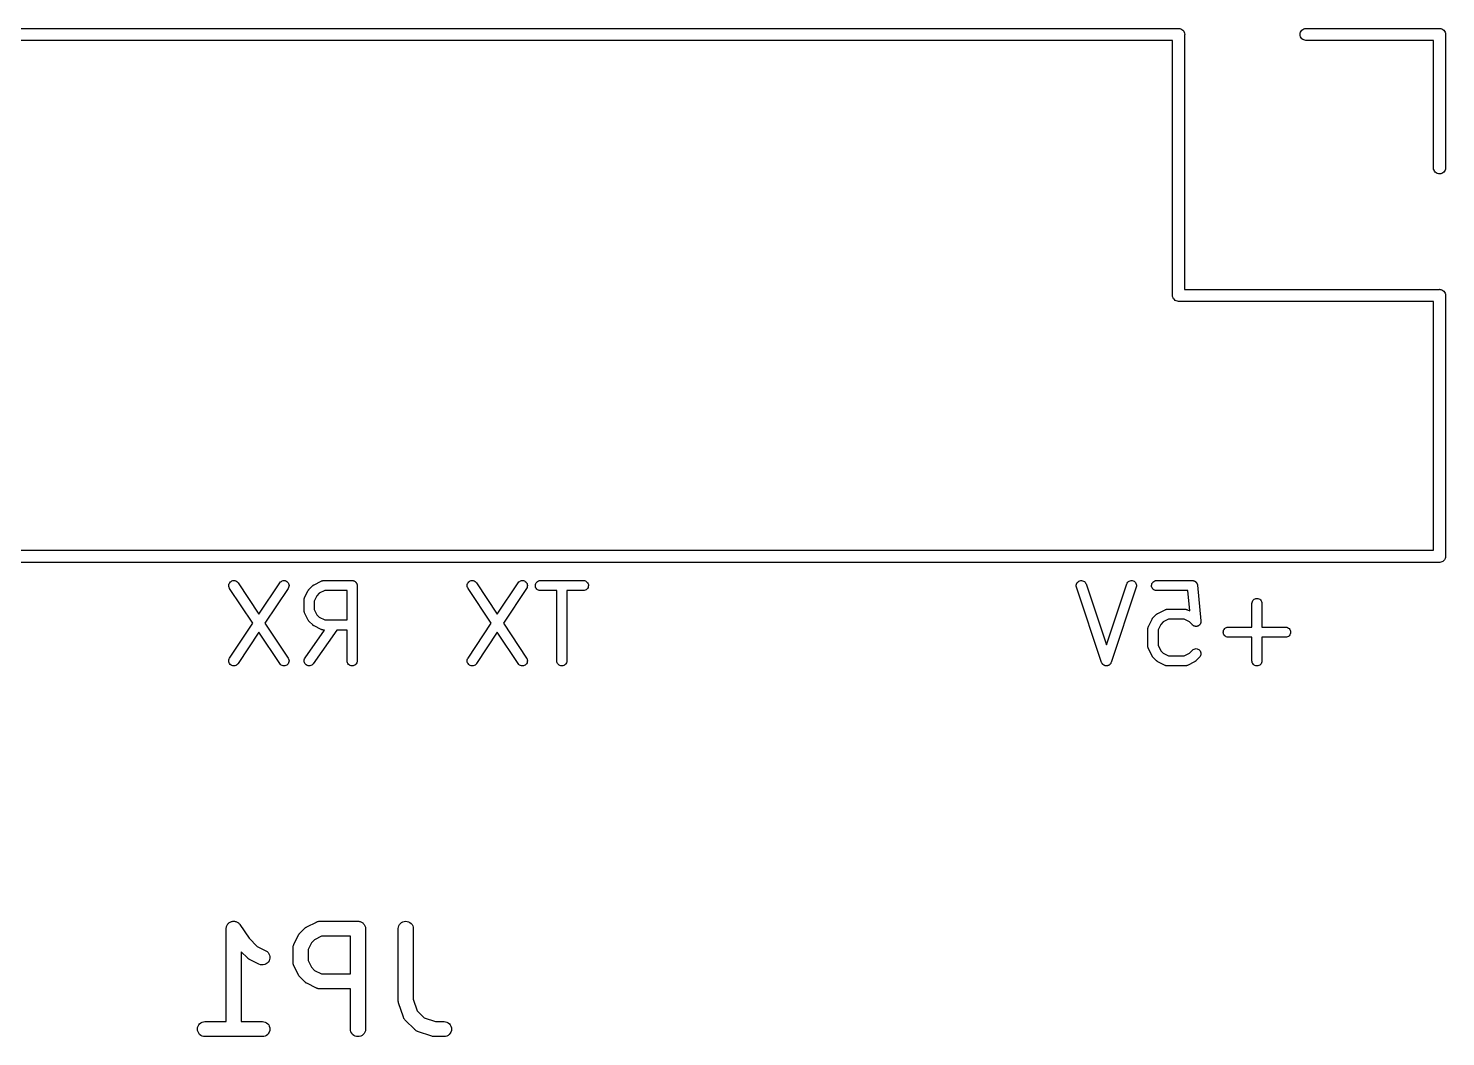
# Model space of a CAD drawing. Extents: x 71 to 135, y -148 to -38.
# Drawn here: x 107.56 to 121.69, y -74.19 to -64.14 of the extents above; entities that cross this region are included whole.
import ezdxf

# ---------------------------------------------------------------- set-up
doc = ezdxf.new("R2010")
doc.units = 0
doc.layers.add('BLACK', color=7, linetype='CONTINUOUS')

msp = doc.modelspace()

# ---------------------------------------------------------------- linework, layer by layer
at = {"layer": 'BLACK', "linetype": 'CONTINUOUS'}
for p, q in [((70.7073, -64.142), (119.021, -64.142)), ((119.021, -64.142), (119.024, -64.1417)), ((119.024, -64.1417), (119.027, -64.142)), ((119.027, -64.142), (119.036, -64.1429)), ((119.036, -64.1429), (119.047, -64.1463)), ((119.047, -64.1463), (119.058, -64.1519)), ((119.058, -64.1519), (119.067, -64.1594)), ((119.067, -64.1594), (119.075, -64.1685)), ((119.075, -64.1685), (119.08, -64.1789)), ((119.08, -64.1789), (119.084, -64.1902)), ((119.084, -64.1902), (119.085, -64.202)), ((119.085, -64.202), (119.084, -64.2049)), ((119.084, -64.2049), (119.084, -66.742)), ((120.234, -64.202), (120.235, -64.1902)), ((120.235, -64.2138), (120.234, -64.202)), ((120.235, -64.1902), (120.239, -64.1789)), ((120.239, -64.2251), (120.235, -64.2138)), ((120.239, -64.1789), (120.244, -64.1685)), ((120.244, -64.2355), (120.239, -64.2251)), ((120.244, -64.1685), (120.252, -64.1594)), ((120.252, -64.2446), (120.244, -64.2355)), ((120.252, -64.1594), (120.261, -64.1519)), ((120.261, -64.2521), (120.252, -64.2446)), ((120.261, -64.1519), (120.271, -64.1463)), ((120.271, -64.2577), (120.261, -64.2521)), ((120.271, -64.1463), (120.283, -64.1429)), ((120.283, -64.1429), (120.291, -64.142)), ((120.291, -64.142), (121.621, -64.142)), ((121.621, -64.142), (121.624, -64.1417)), ((121.624, -64.1417), (121.627, -64.142)), ((121.627, -64.142), (121.636, -64.1429)), ((121.636, -64.1429), (121.647, -64.1463)), ((121.647, -64.1463), (121.658, -64.1519)), ((121.658, -64.1519), (121.667, -64.1594)), ((121.667, -64.1594), (121.675, -64.1685)), ((121.675, -64.1685), (121.68, -64.1789)), ((121.68, -64.1789), (121.684, -64.1902)), ((121.684, -64.1902), (121.685, -64.202)), ((121.685, -64.202), (121.684, -64.2049)), ((121.684, -64.2049), (121.684, -65.5349)), ((118.964, -64.262), (70.7644, -64.262)), ((118.964, -66.7991), (118.964, -64.262)), ((120.283, -64.2611), (120.271, -64.2577)), ((120.291, -64.262), (120.283, -64.2611)), ((121.564, -64.262), (120.291, -64.262)), ((121.564, -65.5349), (121.564, -64.262)), ((121.565, -65.5438), (121.564, -65.5349)), ((121.569, -65.5551), (121.565, -65.5438)), ((121.574, -65.5655), (121.569, -65.5551)), ((121.582, -65.5746), (121.574, -65.5655)), ((121.591, -65.5821), (121.582, -65.5746)), ((121.601, -65.5877), (121.591, -65.5821)), ((121.613, -65.5911), (121.601, -65.5877)), ((121.624, -65.5923), (121.613, -65.5911)), ((121.636, -65.5911), (121.624, -65.5923)), ((121.647, -65.5877), (121.636, -65.5911)), ((121.658, -65.5821), (121.647, -65.5877)), ((121.667, -65.5746), (121.658, -65.5821)), ((121.675, -65.5655), (121.667, -65.5746)), ((121.68, -65.5551), (121.675, -65.5655)), ((121.684, -65.5438), (121.68, -65.5551)), ((121.684, -65.5349), (121.684, -65.5438)), ((119.084, -66.742), (121.621, -66.742)), ((121.621, -66.742), (121.624, -66.7417)), ((121.624, -66.7417), (121.627, -66.742)), ((121.627, -66.742), (121.636, -66.7429)), ((121.636, -66.7429), (121.647, -66.7463)), ((121.647, -66.7463), (121.658, -66.7519)), ((121.658, -66.7519), (121.667, -66.7594)), ((121.667, -66.7594), (121.675, -66.7685)), ((121.675, -66.7685), (121.68, -66.7789)), ((121.68, -66.7789), (121.684, -66.7902)), ((121.684, -66.7902), (121.685, -66.802)), ((118.964, -66.802), (118.964, -66.7991)), ((118.965, -66.8138), (118.964, -66.802)), ((118.969, -66.8251), (118.965, -66.8138)), ((118.974, -66.8355), (118.969, -66.8251)), ((118.982, -66.8446), (118.974, -66.8355)), ((118.991, -66.8521), (118.982, -66.8446)), ((119.001, -66.8577), (118.991, -66.8521)), ((119.013, -66.8611), (119.001, -66.8577)), ((119.024, -66.8623), (119.013, -66.8611)), ((119.027, -66.862), (119.024, -66.8623)), ((121.564, -66.862), (119.027, -66.862)), ((121.564, -69.342), (121.564, -66.862)), ((121.685, -66.802), (121.684, -66.8049)), ((121.684, -66.8049), (121.684, -69.3991)), ((121.621, -69.462), (70.7073, -69.462)), ((70.7644, -69.342), (121.564, -69.342)), ((121.624, -69.4623), (121.621, -69.462)), ((121.627, -69.462), (121.624, -69.4623)), ((121.636, -69.4611), (121.627, -69.462)), ((121.627, -69.462), (121.627, -69.462)), ((121.647, -69.4577), (121.636, -69.4611)), ((121.658, -69.4521), (121.647, -69.4577)), ((121.667, -69.4446), (121.658, -69.4521)), ((121.675, -69.4355), (121.667, -69.4446)), ((121.68, -69.4251), (121.675, -69.4355)), ((121.684, -69.4138), (121.68, -69.4251)), ((121.684, -69.3991), (121.685, -69.402)), ((121.685, -69.402), (121.684, -69.4138)), ((109.561, -69.6927), (109.562, -69.683)), ((109.562, -69.7024), (109.561, -69.6927)), ((109.562, -69.683), (109.565, -69.6737)), ((109.565, -69.7118), (109.562, -69.7024)), ((109.565, -69.6737), (109.57, -69.6651)), ((109.569, -69.7204), (109.565, -69.7118)), ((109.569, -69.721), (109.569, -69.7204)), ((109.801, -70.0683), (109.569, -69.721)), ((109.57, -69.6651), (109.576, -69.6576)), ((109.576, -69.6576), (109.584, -69.6515)), ((109.584, -69.6515), (109.592, -69.647)), ((109.592, -69.647), (109.602, -69.6442)), ((109.602, -69.6442), (109.611, -69.6433)), ((109.611, -69.6433), (109.621, -69.6443)), ((109.621, -69.6443), (109.63, -69.6472)), ((109.63, -69.6472), (109.639, -69.6518)), ((109.639, -69.6518), (109.646, -69.658)), ((109.646, -69.658), (109.653, -69.6655)), ((109.653, -69.6655), (109.861, -69.9781)), ((109.861, -69.9781), (110.069, -69.6655)), ((110.153, -69.721), (109.921, -70.0683)), ((110.069, -69.6655), (110.07, -69.665)), ((110.07, -69.665), (110.076, -69.6575)), ((110.076, -69.6575), (110.084, -69.6514)), ((110.084, -69.6514), (110.092, -69.6469)), ((110.092, -69.6469), (110.102, -69.6442)), ((110.102, -69.6442), (110.111, -69.6433)), ((110.111, -69.6433), (110.121, -69.6443)), ((110.121, -69.6443), (110.13, -69.6472)), ((110.13, -69.6472), (110.139, -69.6519)), ((110.139, -69.6519), (110.147, -69.6581)), ((110.147, -69.6581), (110.153, -69.6657)), ((110.153, -69.6657), (110.157, -69.6743)), ((110.157, -69.7124), (110.153, -69.721)), ((110.157, -69.6743), (110.16, -69.6837)), ((110.16, -69.7031), (110.157, -69.7124)), ((110.16, -69.6837), (110.161, -69.6934)), ((110.161, -69.6934), (110.16, -69.7031)), ((110.316, -69.8138), (110.352, -69.7424)), ((110.352, -69.7417), (110.354, -69.7394)), ((110.352, -69.7424), (110.352, -69.7417)), ((110.354, -69.7394), (110.355, -69.7369)), ((110.355, -69.7369), (110.356, -69.7353)), ((110.356, -69.7353), (110.358, -69.7335)), ((110.358, -69.7335), (110.36, -69.7315)), ((110.36, -69.7315), (110.361, -69.7294)), ((110.361, -69.7294), (110.397, -69.6936)), ((110.397, -69.6936), (110.398, -69.6932)), ((110.398, -69.6932), (110.4, -69.6914)), ((110.4, -69.6914), (110.402, -69.6895)), ((110.402, -69.6895), (110.404, -69.6884)), ((110.404, -69.6884), (110.405, -69.6871)), ((110.405, -69.6871), (110.408, -69.6858)), ((110.408, -69.6858), (110.41, -69.6843)), ((110.41, -69.6843), (110.481, -69.6486)), ((110.516, -69.7433), (110.462, -69.7701)), ((110.481, -69.6486), (110.482, -69.6483)), ((110.482, -69.6483), (110.484, -69.6477)), ((110.484, -69.6477), (110.485, -69.6471)), ((110.485, -69.6471), (110.488, -69.6461)), ((110.488, -69.6461), (110.491, -69.6449)), ((110.491, -69.6449), (110.493, -69.6447)), ((110.493, -69.6447), (110.494, -69.6442)), ((110.494, -69.6442), (110.498, -69.6439)), ((110.498, -69.6439), (110.501, -69.6434)), ((110.501, -69.6434), (110.502, -69.6434)), ((110.502, -69.6434), (110.504, -69.6433)), ((110.504, -69.6433), (110.79, -69.6433)), ((110.74, -69.7433), (110.516, -69.7433)), ((110.74, -70.0361), (110.74, -69.7433)), ((110.79, -69.6433), (110.79, -69.6433)), ((110.79, -69.6433), (110.79, -69.6433)), ((110.79, -69.6433), (110.79, -69.6433)), ((110.79, -69.6433), (110.795, -69.6438)), ((110.79, -69.6433), (110.79, -69.6433)), ((110.795, -69.6438), (110.8, -69.6443)), ((110.8, -69.6443), (110.8, -69.6444)), ((110.8, -69.6444), (110.8, -69.6444)), ((110.8, -69.6444), (110.804, -69.6458)), ((110.804, -69.6458), (110.809, -69.6472)), ((110.809, -69.6472), (110.809, -69.6473)), ((110.809, -69.6473), (110.809, -69.6473)), ((110.809, -69.6473), (110.813, -69.6496)), ((110.813, -69.6496), (110.818, -69.6518)), ((110.818, -69.6518), (110.818, -69.6519)), ((110.818, -69.6519), (110.818, -69.652)), ((110.818, -69.652), (110.821, -69.655)), ((110.821, -69.655), (110.825, -69.6581)), ((110.825, -69.6581), (110.825, -69.6582)), ((110.825, -69.6582), (110.825, -69.6583)), ((110.825, -69.6583), (110.828, -69.6619)), ((110.828, -69.6619), (110.831, -69.6656)), ((110.831, -69.6656), (110.831, -69.6658)), ((110.831, -69.6658), (110.831, -69.6659)), ((110.831, -69.6659), (110.834, -69.67)), ((110.834, -69.67), (110.836, -69.6742)), ((110.836, -69.6742), (110.836, -69.6744)), ((110.836, -69.6744), (110.836, -69.6746)), ((110.836, -69.6746), (110.837, -69.679)), ((110.837, -69.679), (110.839, -69.6836)), ((110.839, -69.6836), (110.839, -69.6838)), ((110.839, -69.6838), (110.839, -69.6839)), ((110.839, -69.6839), (110.839, -69.6886)), ((110.839, -69.6886), (110.84, -69.6933)), ((110.84, -69.6933), (110.84, -70.4433)), ((111.936, -69.6927), (111.937, -69.683)), ((111.937, -69.7024), (111.936, -69.6927)), ((111.937, -69.683), (111.94, -69.6737)), ((111.94, -69.7118), (111.937, -69.7024)), ((111.94, -69.6737), (111.945, -69.6651)), ((111.944, -69.7204), (111.94, -69.7118)), ((111.945, -69.721), (111.944, -69.7204)), ((111.945, -69.6651), (111.951, -69.6576)), ((112.176, -70.0683), (111.945, -69.721)), ((111.951, -69.6576), (111.959, -69.6515)), ((111.959, -69.6515), (111.967, -69.647)), ((111.967, -69.647), (111.977, -69.6442)), ((111.977, -69.6442), (111.987, -69.6433)), ((111.987, -69.6433), (111.996, -69.6443)), ((111.996, -69.6443), (112.006, -69.6472)), ((112.006, -69.6472), (112.014, -69.6518)), ((112.014, -69.6518), (112.022, -69.658)), ((112.022, -69.658), (112.028, -69.6655)), ((112.028, -69.6655), (112.236, -69.9781)), ((112.236, -69.9781), (112.445, -69.6655)), ((112.528, -69.721), (112.296, -70.0683)), ((112.445, -69.665), (112.451, -69.6575)), ((112.445, -69.6655), (112.445, -69.665)), ((112.451, -69.6575), (112.459, -69.6514)), ((112.459, -69.6514), (112.468, -69.6469)), ((112.468, -69.6469), (112.477, -69.6442)), ((112.477, -69.6442), (112.487, -69.6433)), ((112.487, -69.6433), (112.496, -69.6443)), ((112.496, -69.6443), (112.506, -69.6472)), ((112.506, -69.6472), (112.514, -69.6519)), ((112.514, -69.6519), (112.522, -69.6581)), ((112.522, -69.6581), (112.528, -69.6657)), ((112.528, -69.6657), (112.533, -69.6743)), ((112.532, -69.7124), (112.528, -69.721)), ((112.535, -69.7031), (112.532, -69.7124)), ((112.533, -69.6743), (112.535, -69.6837)), ((112.535, -69.6837), (112.536, -69.6934)), ((112.536, -69.6934), (112.535, -69.7031)), ((112.615, -69.6929), (112.616, -69.6832)), ((112.616, -69.7027), (112.615, -69.6929)), ((112.616, -69.6832), (112.619, -69.6739)), ((112.618, -69.712), (112.616, -69.7027)), ((112.623, -69.7207), (112.618, -69.712)), ((112.619, -69.6739), (112.623, -69.6653)), ((112.623, -69.6653), (112.63, -69.6578)), ((112.629, -69.7283), (112.623, -69.7207)), ((112.637, -69.7345), (112.629, -69.7283)), ((112.63, -69.6578), (112.637, -69.6516)), ((112.637, -69.6516), (112.646, -69.6471)), ((112.645, -69.7392), (112.637, -69.7345)), ((112.654, -69.7422), (112.645, -69.7392)), ((112.646, -69.6471), (112.655, -69.6442)), ((112.664, -69.7433), (112.654, -69.7422)), ((112.655, -69.6442), (112.665, -69.6433)), ((112.665, -69.7433), (112.664, -69.7433)), ((112.665, -69.6433), (113.093, -69.6433)), ((112.829, -69.7433), (112.665, -69.7433)), ((112.829, -70.4433), (112.829, -69.7433)), ((113.093, -69.7433), (112.929, -69.7433)), ((112.929, -69.7433), (112.929, -70.4433)), ((113.093, -69.6433), (113.094, -69.6433)), ((113.103, -69.7423), (113.093, -69.7433)), ((113.094, -69.6433), (113.104, -69.6444)), ((113.112, -69.7395), (113.103, -69.7423)), ((113.104, -69.6444), (113.113, -69.6473)), ((113.121, -69.7349), (113.112, -69.7395)), ((113.113, -69.6473), (113.122, -69.652)), ((113.129, -69.7288), (113.121, -69.7349)), ((113.122, -69.652), (113.129, -69.6583)), ((113.129, -69.6583), (113.135, -69.6659)), ((113.135, -69.7212), (113.129, -69.7288)), ((113.135, -69.6659), (113.14, -69.6746)), ((113.14, -69.7127), (113.135, -69.7212)), ((113.14, -69.6746), (113.143, -69.6839)), ((113.142, -69.7033), (113.14, -69.7127)), ((113.143, -69.6936), (113.142, -69.7033)), ((113.143, -69.6839), (113.143, -69.6936)), ((118.005, -69.6891), (118.006, -69.6795)), ((118.005, -69.6989), (118.005, -69.6891)), ((118.007, -69.7084), (118.005, -69.6989)), ((118.006, -69.6795), (118.01, -69.6705)), ((118.007, -69.7091), (118.007, -69.7084)), ((118.257, -70.4591), (118.007, -69.7091)), ((118.01, -69.6705), (118.015, -69.6623)), ((118.015, -69.6623), (118.022, -69.6552)), ((118.022, -69.6552), (118.03, -69.6497)), ((118.03, -69.6497), (118.039, -69.6457)), ((118.039, -69.6457), (118.049, -69.6436)), ((118.049, -69.6436), (118.058, -69.6434)), ((118.058, -69.6434), (118.068, -69.6451)), ((118.068, -69.6451), (118.077, -69.6486)), ((118.077, -69.6486), (118.085, -69.6539)), ((118.085, -69.6539), (118.092, -69.6606)), ((118.092, -69.6606), (118.098, -69.6686)), ((118.098, -69.6686), (118.102, -69.6775)), ((118.102, -69.6775), (118.305, -70.2852)), ((118.305, -70.2852), (118.507, -69.6775)), ((118.602, -69.7091), (118.352, -70.4591)), ((118.507, -69.6768), (118.511, -69.668)), ((118.507, -69.6775), (118.507, -69.6768)), ((118.511, -69.668), (118.517, -69.6601)), ((118.517, -69.6601), (118.524, -69.6534)), ((118.524, -69.6534), (118.533, -69.6483)), ((118.533, -69.6483), (118.542, -69.6449)), ((118.542, -69.6449), (118.551, -69.6434)), ((118.551, -69.6434), (118.561, -69.6437)), ((118.561, -69.6437), (118.571, -69.646)), ((118.571, -69.646), (118.58, -69.65)), ((118.58, -69.65), (118.588, -69.6557)), ((118.588, -69.6557), (118.594, -69.6628)), ((118.594, -69.6628), (118.599, -69.6711)), ((118.599, -69.6711), (118.603, -69.6802)), ((118.604, -69.6996), (118.602, -69.7091)), ((118.603, -69.6802), (118.604, -69.6898)), ((118.604, -69.6898), (118.604, -69.6996)), ((118.755, -69.6929), (118.756, -69.6832)), ((118.755, -69.7027), (118.755, -69.6929)), ((118.758, -69.712), (118.755, -69.7027)), ((118.756, -69.6832), (118.758, -69.6739)), ((118.758, -69.6739), (118.763, -69.6653)), ((118.763, -69.7207), (118.758, -69.712)), ((118.763, -69.6653), (118.769, -69.6578)), ((118.769, -69.7283), (118.763, -69.7207)), ((118.769, -69.6578), (118.777, -69.6516)), ((118.776, -69.7345), (118.769, -69.7283)), ((118.785, -69.7392), (118.776, -69.7345)), ((118.777, -69.6516), (118.786, -69.6471)), ((118.794, -69.7422), (118.785, -69.7392)), ((118.786, -69.6471), (118.795, -69.6442)), ((118.804, -69.7433), (118.794, -69.7422)), ((118.795, -69.6442), (118.805, -69.6433)), ((118.805, -69.7433), (118.804, -69.7433)), ((118.805, -69.6433), (119.162, -69.6433)), ((119.116, -69.7433), (118.805, -69.7433)), ((119.137, -69.9463), (119.116, -69.7433)), ((119.162, -69.6433), (119.165, -69.6435)), ((119.162, -69.6433), (119.162, -69.6433)), ((119.165, -69.6435), (119.167, -69.6435)), ((119.167, -69.6435), (119.169, -69.6441)), ((119.169, -69.6441), (119.172, -69.6444)), ((119.172, -69.6444), (119.174, -69.645)), ((119.174, -69.645), (119.176, -69.6455)), ((119.176, -69.6455), (119.179, -69.6465)), ((119.179, -69.6465), (119.181, -69.6473)), ((119.181, -69.6473), (119.183, -69.6484)), ((119.183, -69.6484), (119.185, -69.6493)), ((119.185, -69.6493), (119.188, -69.6507)), ((119.188, -69.6507), (119.19, -69.652)), ((119.19, -69.652), (119.192, -69.6535)), ((119.192, -69.6535), (119.194, -69.6547)), ((119.194, -69.6547), (119.195, -69.6566)), ((119.195, -69.6566), (119.197, -69.6583)), ((119.197, -69.6583), (119.199, -69.66)), ((119.199, -69.66), (119.2, -69.6616)), ((119.2, -69.6616), (119.202, -69.6638)), ((119.202, -69.6638), (119.204, -69.6659)), ((119.204, -69.6659), (119.205, -69.6679)), ((119.205, -69.6679), (119.206, -69.6697)), ((119.206, -69.6697), (119.207, -69.6722)), ((119.207, -69.6722), (119.208, -69.6746)), ((119.208, -69.6746), (119.209, -69.6767)), ((119.209, -69.6767), (119.21, -69.6787)), ((119.21, -69.6787), (119.21, -69.6814)), ((119.21, -69.6814), (119.211, -69.6839)), ((119.211, -69.6839), (119.211, -69.6861)), ((119.211, -69.6861), (119.211, -69.6883)), ((119.211, -69.6883), (119.247, -70.0455)), ((110.311, -69.8325), (110.312, -69.8291)), ((110.311, -69.834), (110.311, -69.8325)), ((110.311, -69.8354), (110.311, -69.834)), ((110.311, -69.8361), (110.311, -69.8354)), ((110.311, -69.9433), (110.311, -69.8361)), ((110.312, -69.8257), (110.313, -69.8243)), ((110.312, -69.8291), (110.312, -69.8257)), ((110.313, -69.8229), (110.314, -69.8197)), ((110.313, -69.8243), (110.313, -69.8229)), ((110.314, -69.8197), (110.315, -69.8164)), ((110.315, -69.8164), (110.316, -69.8152)), ((110.316, -69.8152), (110.316, -69.8138)), ((110.438, -69.7943), (110.411, -69.8479)), ((110.411, -69.8479), (110.411, -69.9315)), ((110.462, -69.7701), (110.438, -69.7943)), ((119.755, -69.8712), (119.756, -69.8615)), ((119.755, -69.8719), (119.755, -69.8712)), ((119.755, -70.1076), (119.755, -69.8719)), ((119.756, -69.8615), (119.759, -69.8522)), ((119.759, -69.8522), (119.763, -69.8436)), ((119.763, -69.8436), (119.77, -69.8361)), ((119.77, -69.8361), (119.777, -69.83)), ((119.777, -69.83), (119.786, -69.8255)), ((119.786, -69.8255), (119.795, -69.8227)), ((119.795, -69.8227), (119.805, -69.8219)), ((119.805, -69.8219), (119.815, -69.8229)), ((119.815, -69.8229), (119.824, -69.8258)), ((119.824, -69.8258), (119.833, -69.8304)), ((119.833, -69.8304), (119.84, -69.8366)), ((119.84, -69.8366), (119.846, -69.8442)), ((119.846, -69.8442), (119.851, -69.8528)), ((119.851, -69.8528), (119.854, -69.8621)), ((119.854, -69.8621), (119.855, -69.8719)), ((119.855, -69.8719), (119.855, -70.1076)), ((110.311, -69.9447), (110.311, -69.9433)), ((110.311, -69.9462), (110.311, -69.9447)), ((110.312, -69.9496), (110.311, -69.9462)), ((110.312, -69.953), (110.312, -69.9496)), ((110.312, -69.9544), (110.312, -69.953)), ((110.313, -69.9559), (110.312, -69.9544)), ((110.314, -69.9591), (110.313, -69.9559)), ((110.315, -69.9623), (110.314, -69.9591)), ((110.315, -69.9636), (110.315, -69.9623)), ((110.316, -69.965), (110.315, -69.9636)), ((110.316, -69.9656), (110.316, -69.965)), ((110.352, -70.0371), (110.316, -69.9656)), ((110.353, -70.0395), (110.352, -70.0371)), ((110.355, -70.0419), (110.353, -70.0395)), ((110.356, -70.0436), (110.355, -70.0419)), ((110.357, -70.0453), (110.356, -70.0436)), ((110.411, -69.9315), (110.438, -69.9851)), ((110.438, -69.9851), (110.462, -70.0093)), ((110.462, -70.0093), (110.516, -70.0361)), ((110.516, -70.0361), (110.74, -70.0361)), ((118.724, -70.0995), (118.76, -70.0281)), ((118.76, -70.0274), (118.762, -70.0251)), ((118.76, -70.0281), (118.76, -70.0274)), ((118.762, -70.0251), (118.763, -70.0226)), ((118.763, -70.0226), (118.764, -70.021)), ((118.764, -70.021), (118.765, -70.0193)), ((118.765, -70.0193), (118.767, -70.0172)), ((118.767, -70.0172), (118.769, -70.0151)), ((118.769, -70.0151), (118.805, -69.9794)), ((118.805, -69.9789), (118.808, -69.9771)), ((118.805, -69.9794), (118.805, -69.9789)), ((118.808, -69.9771), (118.81, -69.9752)), ((118.81, -69.9752), (118.811, -69.9741)), ((118.811, -69.9741), (118.813, -69.9728)), ((118.813, -69.9728), (118.816, -69.9715)), ((118.816, -69.9715), (118.818, -69.97)), ((118.818, -69.97), (118.889, -69.9343)), ((118.924, -70.029), (118.87, -70.0558)), ((118.889, -69.9343), (118.89, -69.934)), ((118.89, -69.934), (118.891, -69.9335)), ((118.891, -69.9335), (118.893, -69.9328)), ((118.893, -69.9328), (118.896, -69.9318)), ((118.896, -69.9318), (118.899, -69.9306)), ((118.899, -69.9306), (118.901, -69.9304)), ((118.901, -69.9304), (118.902, -69.93)), ((118.902, -69.93), (118.905, -69.9296)), ((118.905, -69.9296), (118.909, -69.9291)), ((118.909, -69.9291), (118.91, -69.9291)), ((118.91, -69.9291), (118.912, -69.929)), ((118.912, -69.929), (119.09, -69.929)), ((119.078, -70.029), (118.924, -70.029)), ((119.132, -70.0558), (119.078, -70.029)), ((119.09, -69.929), (119.091, -69.929)), ((119.091, -69.929), (119.092, -69.9292)), ((119.092, -69.9292), (119.094, -69.9291)), ((119.094, -69.9291), (119.097, -69.9297)), ((119.097, -69.9297), (119.101, -69.9301)), ((119.101, -69.9301), (119.102, -69.9305)), ((119.102, -69.9305), (119.104, -69.9308)), ((119.104, -69.9308), (119.107, -69.932)), ((119.107, -69.932), (119.11, -69.933)), ((119.11, -69.933), (119.111, -69.9338)), ((119.111, -69.9338), (119.113, -69.9343)), ((119.113, -69.9343), (119.137, -69.9463)), ((109.569, -70.4155), (109.801, -70.0683)), ((109.861, -70.1584), (109.653, -70.471)), ((110.069, -70.471), (109.861, -70.1584)), ((109.921, -70.0683), (110.153, -70.4155)), ((110.32, -70.4146), (110.515, -70.1361)), ((110.359, -70.0474), (110.357, -70.0453)), ((110.361, -70.0496), (110.359, -70.0474)), ((110.361, -70.0501), (110.361, -70.0496)), ((110.397, -70.0858), (110.361, -70.0501)), ((110.399, -70.0876), (110.397, -70.0858)), ((110.401, -70.0895), (110.399, -70.0876)), ((110.403, -70.0907), (110.401, -70.0895)), ((110.637, -70.1361), (110.402, -70.472)), ((110.405, -70.092), (110.403, -70.0907)), ((110.407, -70.0933), (110.405, -70.092)), ((110.409, -70.0948), (110.407, -70.0933)), ((110.41, -70.0951), (110.409, -70.0948)), ((110.481, -70.1309), (110.41, -70.0951)), ((110.483, -70.1314), (110.481, -70.1309)), ((110.484, -70.1321), (110.483, -70.1314)), ((110.487, -70.1331), (110.484, -70.1321)), ((110.491, -70.1344), (110.487, -70.1331)), ((110.492, -70.1346), (110.491, -70.1344)), ((110.493, -70.135), (110.492, -70.1346)), ((110.497, -70.1354), (110.493, -70.135)), ((110.5, -70.136), (110.497, -70.1354)), ((110.502, -70.136), (110.5, -70.136)), ((110.503, -70.1361), (110.502, -70.136)), ((110.504, -70.1361), (110.503, -70.1361)), ((110.515, -70.1361), (110.504, -70.1361)), ((110.74, -70.1361), (110.637, -70.1361)), ((110.74, -70.4433), (110.74, -70.1361)), ((111.945, -70.4155), (112.176, -70.0683)), ((112.236, -70.1584), (112.028, -70.471)), ((112.445, -70.471), (112.236, -70.1584)), ((112.296, -70.0683), (112.528, -70.4155)), ((118.719, -70.1182), (118.72, -70.1149)), ((118.719, -70.1197), (118.719, -70.1182)), ((118.719, -70.1212), (118.719, -70.1197)), ((118.719, -70.1219), (118.719, -70.1212)), ((118.719, -70.3004), (118.719, -70.1219)), ((118.72, -70.1101), (118.721, -70.1086)), ((118.72, -70.1115), (118.72, -70.1101)), ((118.72, -70.1149), (118.72, -70.1115)), ((118.721, -70.1086), (118.722, -70.1054)), ((118.722, -70.1054), (118.723, -70.1022)), ((118.723, -70.1022), (118.724, -70.1009)), ((118.724, -70.1009), (118.724, -70.0995)), ((118.846, -70.08), (118.819, -70.1337)), ((118.819, -70.1337), (118.819, -70.2886)), ((118.87, -70.0558), (118.846, -70.08)), ((119.162, -70.0858), (119.132, -70.0558)), ((119.164, -70.0873), (119.162, -70.0858)), ((119.166, -70.089), (119.164, -70.0873)), ((119.168, -70.0904), (119.166, -70.089)), ((119.17, -70.092), (119.168, -70.0904)), ((119.172, -70.0931), (119.17, -70.092)), ((119.174, -70.0945), (119.172, -70.0931)), ((119.176, -70.0954), (119.174, -70.0945)), ((119.178, -70.0966), (119.176, -70.0954)), ((119.181, -70.0973), (119.178, -70.0966)), ((119.183, -70.0982), (119.181, -70.0973)), ((119.185, -70.0987), (119.183, -70.0982)), ((119.188, -70.0994), (119.185, -70.0987)), ((119.19, -70.0997), (119.188, -70.0994)), ((119.192, -70.1002), (119.19, -70.0997)), ((119.195, -70.1002), (119.192, -70.1002)), ((119.197, -70.1004), (119.195, -70.1002)), ((119.2, -70.1002), (119.197, -70.1004)), ((119.202, -70.1002), (119.2, -70.1002)), ((119.204, -70.0997), (119.202, -70.1002)), ((119.207, -70.0995), (119.204, -70.0997)), ((119.209, -70.0988), (119.207, -70.0995)), ((119.212, -70.0984), (119.209, -70.0988)), ((119.214, -70.0974), (119.212, -70.0984)), ((119.216, -70.0967), (119.214, -70.0974)), ((119.218, -70.0956), (119.216, -70.0967)), ((119.221, -70.0947), (119.218, -70.0956)), ((119.223, -70.0933), (119.221, -70.0947)), ((119.225, -70.0922), (119.223, -70.0933)), ((119.227, -70.0907), (119.225, -70.0922)), ((119.229, -70.0893), (119.227, -70.0907)), ((119.231, -70.0876), (119.229, -70.0893)), ((119.233, -70.086), (119.231, -70.0876)), ((119.234, -70.0842), (119.233, -70.086)), ((119.236, -70.0825), (119.234, -70.0842)), ((119.237, -70.0804), (119.236, -70.0825)), ((119.239, -70.0785), (119.237, -70.0804)), ((119.24, -70.0764), (119.239, -70.0785)), ((119.241, -70.0744), (119.24, -70.0764)), ((119.242, -70.0721), (119.241, -70.0744)), ((119.243, -70.07), (119.242, -70.0721)), ((119.244, -70.0677), (119.243, -70.07)), ((119.245, -70.0655), (119.244, -70.0677)), ((119.246, -70.063), (119.245, -70.0655)), ((119.247, -70.0583), (119.246, -70.0607)), ((119.246, -70.0607), (119.246, -70.063)), ((119.247, -70.0455), (119.247, -70.0461)), ((119.247, -70.0461), (119.247, -70.0486)), ((119.247, -70.0486), (119.247, -70.051)), ((119.247, -70.051), (119.247, -70.0534)), ((119.247, -70.0534), (119.247, -70.0559)), ((119.247, -70.0559), (119.247, -70.0583)), ((119.469, -70.1572), (119.47, -70.1475)), ((119.47, -70.1669), (119.469, -70.1572)), ((119.47, -70.1475), (119.473, -70.1382)), ((119.472, -70.1763), (119.47, -70.1669)), ((119.477, -70.1849), (119.472, -70.1763)), ((119.473, -70.1382), (119.477, -70.1296)), ((119.477, -70.1296), (119.484, -70.1221)), ((119.483, -70.1926), (119.477, -70.1849)), ((119.484, -70.1221), (119.491, -70.1159)), ((119.491, -70.1159), (119.5, -70.1113)), ((119.5, -70.1113), (119.509, -70.1085)), ((119.509, -70.1085), (119.519, -70.1076)), ((119.519, -70.1076), (119.755, -70.1076)), ((119.855, -70.1076), (120.09, -70.1076)), ((120.09, -70.1076), (120.091, -70.1076)), ((120.091, -70.1076), (120.101, -70.1087)), ((120.101, -70.1087), (120.11, -70.1116)), ((120.11, -70.1116), (120.119, -70.1163)), ((120.119, -70.1163), (120.126, -70.1226)), ((120.126, -70.1226), (120.132, -70.1302)), ((120.132, -70.1302), (120.137, -70.1388)), ((120.136, -70.1769), (120.132, -70.1855)), ((120.139, -70.1676), (120.136, -70.1769)), ((120.137, -70.1388), (120.139, -70.1482)), ((120.139, -70.1482), (120.14, -70.1579)), ((120.14, -70.1579), (120.139, -70.1676)), ((118.719, -70.3019), (118.719, -70.3004)), ((118.719, -70.3034), (118.719, -70.3019)), ((118.719, -70.3067), (118.719, -70.3034)), ((118.72, -70.3101), (118.719, -70.3067)), ((118.72, -70.3116), (118.72, -70.3101)), ((118.72, -70.313), (118.72, -70.3116)), ((118.722, -70.3162), (118.72, -70.313)), ((118.723, -70.3195), (118.722, -70.3162)), ((118.723, -70.3208), (118.723, -70.3195)), ((118.724, -70.3222), (118.723, -70.3208)), ((118.724, -70.3228), (118.724, -70.3222)), ((118.76, -70.3942), (118.724, -70.3228)), ((118.819, -70.2886), (118.846, -70.3422)), ((119.17, -70.3299), (119.179, -70.3254)), ((119.179, -70.3254), (119.188, -70.3227)), ((119.188, -70.3227), (119.198, -70.3219)), ((119.198, -70.3219), (119.208, -70.3229)), ((119.208, -70.3229), (119.217, -70.3258)), ((119.217, -70.3258), (119.226, -70.3305)), ((119.491, -70.1988), (119.483, -70.1926)), ((119.499, -70.2035), (119.491, -70.1988)), ((119.508, -70.2065), (119.499, -70.2035)), ((119.518, -70.2076), (119.508, -70.2065)), ((119.519, -70.2076), (119.518, -70.2076)), ((119.755, -70.2076), (119.519, -70.2076)), ((119.755, -70.4433), (119.755, -70.2076)), ((120.09, -70.2076), (119.855, -70.2076)), ((119.855, -70.2076), (119.855, -70.4433)), ((120.1, -70.2066), (120.09, -70.2076)), ((120.109, -70.2038), (120.1, -70.2066)), ((120.118, -70.1992), (120.109, -70.2038)), ((120.126, -70.193), (120.118, -70.1992)), ((120.132, -70.1855), (120.126, -70.193)), ((109.561, -70.4432), (109.562, -70.4335)), ((109.562, -70.4529), (109.561, -70.4432)), ((109.562, -70.4335), (109.565, -70.4242)), ((109.565, -70.4623), (109.562, -70.4529)), ((109.565, -70.4242), (109.569, -70.4155)), ((109.569, -70.4709), (109.565, -70.4623)), ((110.157, -70.4629), (110.152, -70.4715)), ((110.153, -70.4155), (110.153, -70.4161)), ((110.153, -70.4161), (110.157, -70.4248)), ((110.157, -70.4248), (110.16, -70.4342)), ((110.16, -70.4536), (110.157, -70.4629)), ((110.16, -70.4342), (110.161, -70.4439)), ((110.161, -70.4439), (110.16, -70.4536)), ((110.311, -70.4421), (110.312, -70.4324)), ((110.312, -70.4518), (110.311, -70.4421)), ((110.312, -70.4324), (110.315, -70.4231)), ((110.314, -70.4612), (110.312, -70.4518)), ((110.319, -70.4699), (110.314, -70.4612)), ((110.315, -70.4231), (110.32, -70.4146)), ((110.741, -70.453), (110.74, -70.4433)), ((110.743, -70.4623), (110.741, -70.453)), ((110.748, -70.471), (110.743, -70.4623)), ((110.836, -70.463), (110.831, -70.4715)), ((110.838, -70.4537), (110.836, -70.463)), ((110.84, -70.444), (110.838, -70.4537)), ((110.84, -70.4433), (110.84, -70.444)), ((111.936, -70.4432), (111.937, -70.4335)), ((111.937, -70.4529), (111.936, -70.4432)), ((111.937, -70.4335), (111.94, -70.4242)), ((111.94, -70.4623), (111.937, -70.4529)), ((111.94, -70.4242), (111.945, -70.4155)), ((111.945, -70.4709), (111.94, -70.4623)), ((112.528, -70.4155), (112.528, -70.4161)), ((112.528, -70.4161), (112.533, -70.4248)), ((112.532, -70.4629), (112.528, -70.4715)), ((112.535, -70.4536), (112.532, -70.4629)), ((112.533, -70.4248), (112.535, -70.4342)), ((112.535, -70.4342), (112.536, -70.4439)), ((112.536, -70.4439), (112.535, -70.4536)), ((112.83, -70.453), (112.829, -70.4433)), ((112.833, -70.4623), (112.83, -70.453)), ((112.837, -70.471), (112.833, -70.4623)), ((112.925, -70.463), (112.92, -70.4715)), ((112.928, -70.4537), (112.925, -70.463)), ((112.929, -70.444), (112.928, -70.4537)), ((112.929, -70.4433), (112.929, -70.444)), ((118.259, -70.4622), (118.257, -70.4591)), ((118.26, -70.4655), (118.259, -70.4622)), ((118.261, -70.4667), (118.26, -70.4655)), ((118.261, -70.468), (118.261, -70.4667)), ((118.349, -70.4661), (118.348, -70.4673)), ((118.348, -70.4673), (118.348, -70.4686)), ((118.35, -70.4629), (118.349, -70.4661)), ((118.352, -70.4598), (118.35, -70.4629)), ((118.352, -70.4591), (118.352, -70.4598)), ((118.761, -70.3966), (118.76, -70.3942)), ((118.763, -70.3991), (118.761, -70.3966)), ((118.764, -70.4007), (118.763, -70.3991)), ((118.765, -70.4025), (118.764, -70.4007)), ((118.767, -70.4045), (118.765, -70.4025)), ((118.769, -70.4067), (118.767, -70.4045)), ((118.769, -70.4072), (118.769, -70.4067)), ((118.805, -70.4429), (118.769, -70.4072)), ((118.807, -70.4447), (118.805, -70.4429)), ((118.809, -70.4467), (118.807, -70.4447)), ((118.811, -70.4478), (118.809, -70.4467)), ((118.812, -70.4491), (118.811, -70.4478)), ((118.815, -70.4504), (118.812, -70.4491)), ((118.817, -70.452), (118.815, -70.4504)), ((118.818, -70.4523), (118.817, -70.452)), ((118.889, -70.488), (118.818, -70.4523)), ((118.846, -70.3422), (118.87, -70.3665)), ((118.87, -70.3665), (118.924, -70.3933)), ((118.924, -70.3933), (119.078, -70.3933)), ((119.078, -70.3933), (119.132, -70.3665)), ((119.184, -70.4523), (119.113, -70.488)), ((119.132, -70.3665), (119.162, -70.3365)), ((119.162, -70.3365), (119.163, -70.336)), ((119.163, -70.336), (119.17, -70.3299)), ((119.186, -70.4508), (119.184, -70.4523)), ((119.189, -70.4495), (119.186, -70.4508)), ((119.191, -70.4482), (119.189, -70.4495)), ((119.192, -70.4471), (119.191, -70.4482)), ((119.194, -70.4452), (119.192, -70.4471)), ((119.197, -70.4434), (119.194, -70.4452)), ((119.233, -70.4072), (119.197, -70.4429)), ((119.197, -70.4429), (119.197, -70.4434)), ((119.226, -70.3305), (119.233, -70.3367)), ((119.233, -70.3367), (119.239, -70.3443)), ((119.239, -70.3997), (119.233, -70.4072)), ((119.239, -70.3443), (119.244, -70.353)), ((119.244, -70.3911), (119.239, -70.3997)), ((119.244, -70.353), (119.247, -70.3623)), ((119.246, -70.3817), (119.244, -70.3911)), ((119.247, -70.372), (119.246, -70.3817)), ((119.247, -70.3623), (119.247, -70.372)), ((119.756, -70.453), (119.755, -70.4433)), ((119.758, -70.4623), (119.756, -70.453)), ((119.763, -70.471), (119.758, -70.4623)), ((119.851, -70.463), (119.846, -70.4715)), ((119.853, -70.4537), (119.851, -70.463)), ((119.855, -70.444), (119.853, -70.4537)), ((119.855, -70.4433), (119.855, -70.444)), ((109.575, -70.4785), (109.569, -70.4709)), ((109.583, -70.4847), (109.575, -70.4785)), ((109.592, -70.4893), (109.583, -70.4847)), ((109.601, -70.4922), (109.592, -70.4893)), ((109.611, -70.4933), (109.601, -70.4922)), ((109.62, -70.4924), (109.611, -70.4933)), ((109.63, -70.4897), (109.62, -70.4924)), ((109.638, -70.4852), (109.63, -70.4897)), ((109.646, -70.4791), (109.638, -70.4852)), ((109.652, -70.4716), (109.646, -70.4791)), ((109.653, -70.471), (109.652, -70.4716)), ((110.076, -70.4786), (110.069, -70.471)), ((110.083, -70.4848), (110.076, -70.4786)), ((110.092, -70.4894), (110.083, -70.4848)), ((110.101, -70.4923), (110.092, -70.4894)), ((110.111, -70.4933), (110.101, -70.4923)), ((110.12, -70.4924), (110.111, -70.4933)), ((110.13, -70.4896), (110.12, -70.4924)), ((110.138, -70.4851), (110.13, -70.4896)), ((110.146, -70.479), (110.138, -70.4851)), ((110.152, -70.4715), (110.146, -70.479)), ((110.325, -70.4776), (110.319, -70.4699)), ((110.332, -70.484), (110.325, -70.4776)), ((110.341, -70.4889), (110.332, -70.484)), ((110.35, -70.492), (110.341, -70.4889)), ((110.359, -70.4933), (110.35, -70.492)), ((110.369, -70.4926), (110.359, -70.4933)), ((110.379, -70.4901), (110.369, -70.4926)), ((110.387, -70.4858), (110.379, -70.4901)), ((110.395, -70.4798), (110.387, -70.4858)), ((110.402, -70.4725), (110.395, -70.4798)), ((110.402, -70.472), (110.402, -70.4725)), ((110.754, -70.4785), (110.748, -70.471)), ((110.762, -70.4847), (110.754, -70.4785)), ((110.77, -70.4894), (110.762, -70.4847)), ((110.78, -70.4923), (110.77, -70.4894)), ((110.789, -70.4933), (110.78, -70.4923)), ((110.799, -70.4924), (110.789, -70.4933)), ((110.808, -70.4896), (110.799, -70.4924)), ((110.817, -70.4851), (110.808, -70.4896)), ((110.825, -70.479), (110.817, -70.4851)), ((110.831, -70.4715), (110.825, -70.479)), ((111.951, -70.4785), (111.945, -70.4709)), ((111.958, -70.4847), (111.951, -70.4785)), ((111.967, -70.4893), (111.958, -70.4847)), ((111.976, -70.4922), (111.967, -70.4893)), ((111.986, -70.4933), (111.976, -70.4922)), ((111.996, -70.4924), (111.986, -70.4933)), ((112.005, -70.4897), (111.996, -70.4924)), ((112.014, -70.4852), (112.005, -70.4897)), ((112.021, -70.4791), (112.014, -70.4852)), ((112.027, -70.4716), (112.021, -70.4791)), ((112.028, -70.471), (112.027, -70.4716)), ((112.451, -70.4786), (112.445, -70.471)), ((112.458, -70.4848), (112.451, -70.4786)), ((112.467, -70.4894), (112.458, -70.4848)), ((112.476, -70.4923), (112.467, -70.4894)), ((112.486, -70.4933), (112.476, -70.4923)), ((112.496, -70.4924), (112.486, -70.4933)), ((112.505, -70.4896), (112.496, -70.4924)), ((112.514, -70.4851), (112.505, -70.4896)), ((112.521, -70.479), (112.514, -70.4851)), ((112.528, -70.4715), (112.521, -70.479)), ((112.844, -70.4785), (112.837, -70.471)), ((112.851, -70.4847), (112.844, -70.4785)), ((112.86, -70.4894), (112.851, -70.4847)), ((112.869, -70.4923), (112.86, -70.4894)), ((112.879, -70.4933), (112.869, -70.4923)), ((112.889, -70.4924), (112.879, -70.4933)), ((112.898, -70.4896), (112.889, -70.4924)), ((112.907, -70.4851), (112.898, -70.4896)), ((112.914, -70.479), (112.907, -70.4851)), ((112.92, -70.4715), (112.914, -70.479)), ((118.263, -70.4708), (118.261, -70.468)), ((118.265, -70.4738), (118.263, -70.4708)), ((118.266, -70.4748), (118.265, -70.4738)), ((118.267, -70.476), (118.266, -70.4748)), ((118.269, -70.4784), (118.267, -70.476)), ((118.272, -70.4809), (118.269, -70.4784)), ((118.273, -70.4817), (118.272, -70.4809)), ((118.274, -70.4827), (118.273, -70.4817)), ((118.277, -70.4846), (118.274, -70.4827)), ((118.28, -70.4866), (118.277, -70.4846)), ((118.281, -70.4872), (118.28, -70.4866)), ((118.282, -70.4879), (118.281, -70.4872)), ((118.285, -70.4892), (118.282, -70.4879)), ((118.288, -70.4906), (118.285, -70.4892)), ((118.29, -70.4909), (118.288, -70.4906)), ((118.291, -70.4915), (118.29, -70.4909)), ((118.295, -70.492), (118.291, -70.4915)), ((118.298, -70.4928), (118.295, -70.492)), ((118.299, -70.4929), (118.298, -70.4928)), ((118.301, -70.4931), (118.299, -70.4929)), ((118.304, -70.4931), (118.301, -70.4931)), ((118.308, -70.4932), (118.304, -70.4931)), ((118.309, -70.493), (118.308, -70.4932)), ((118.311, -70.4929), (118.309, -70.493)), ((118.314, -70.4922), (118.311, -70.4929)), ((118.317, -70.4916), (118.314, -70.4922)), ((118.319, -70.4911), (118.317, -70.4916)), ((118.32, -70.4908), (118.319, -70.4911)), ((118.323, -70.4894), (118.32, -70.4908)), ((118.326, -70.4882), (118.323, -70.4894)), ((118.328, -70.4875), (118.326, -70.4882)), ((118.329, -70.4869), (118.328, -70.4875)), ((118.332, -70.4849), (118.329, -70.4869)), ((118.335, -70.4831), (118.332, -70.4849)), ((118.336, -70.4822), (118.335, -70.4831)), ((118.337, -70.4813), (118.336, -70.4822)), ((118.339, -70.4789), (118.337, -70.4813)), ((118.342, -70.4765), (118.339, -70.4789)), ((118.343, -70.4753), (118.342, -70.4765)), ((118.344, -70.4743), (118.343, -70.4753)), ((118.346, -70.4714), (118.344, -70.4743)), ((118.348, -70.4686), (118.346, -70.4714)), ((118.891, -70.4885), (118.889, -70.488)), ((118.892, -70.4892), (118.891, -70.4885)), ((118.895, -70.4903), (118.892, -70.4892)), ((118.898, -70.4915), (118.895, -70.4903)), ((118.9, -70.4917), (118.898, -70.4915)), ((118.901, -70.4922), (118.9, -70.4917)), ((118.905, -70.4926), (118.901, -70.4922)), ((118.908, -70.4932), (118.905, -70.4926)), ((118.91, -70.4931), (118.908, -70.4932)), ((118.911, -70.4933), (118.91, -70.4931)), ((118.912, -70.4933), (118.911, -70.4933)), ((119.09, -70.4933), (118.912, -70.4933)), ((119.092, -70.4931), (119.09, -70.4933)), ((119.093, -70.4932), (119.092, -70.4931)), ((119.097, -70.4927), (119.093, -70.4932)), ((119.1, -70.4923), (119.097, -70.4927)), ((119.101, -70.4919), (119.1, -70.4923)), ((119.103, -70.4917), (119.101, -70.4919)), ((119.106, -70.4905), (119.103, -70.4917)), ((119.109, -70.4895), (119.106, -70.4905)), ((119.111, -70.4888), (119.109, -70.4895)), ((119.112, -70.4883), (119.111, -70.4888)), ((119.113, -70.488), (119.112, -70.4883)), ((119.769, -70.4785), (119.763, -70.471)), ((119.777, -70.4847), (119.769, -70.4785)), ((119.785, -70.4894), (119.777, -70.4847)), ((119.795, -70.4923), (119.785, -70.4894)), ((119.804, -70.4933), (119.795, -70.4923)), ((119.814, -70.4924), (119.804, -70.4933)), ((119.823, -70.4896), (119.814, -70.4924)), ((119.832, -70.4851), (119.823, -70.4896)), ((119.84, -70.479), (119.832, -70.4851)), ((119.846, -70.4715), (119.84, -70.479)), ((109.534, -73.1113), (109.535, -73.1042)), ((109.534, -73.1114), (109.534, -73.1113)), ((109.534, -73.1115), (109.534, -73.1114)), ((109.534, -73.1114), (109.534, -73.1114)), ((109.534, -73.1124), (109.534, -73.1115)), ((109.534, -74.0374), (109.534, -73.1124)), ((109.535, -73.1042), (109.536, -73.0969)), ((109.536, -73.0968), (109.538, -73.0896)), ((109.536, -73.0969), (109.536, -73.0968)), ((109.536, -73.0968), (109.536, -73.0968)), ((109.538, -73.0896), (109.54, -73.0829)), ((109.54, -73.0828), (109.544, -73.0762)), ((109.54, -73.0829), (109.54, -73.0828)), ((109.54, -73.0829), (109.54, -73.0829)), ((109.544, -73.0762), (109.547, -73.0701)), ((109.547, -73.07), (109.552, -73.0645)), ((109.547, -73.0701), (109.547, -73.07)), ((109.547, -73.0701), (109.547, -73.0701)), ((109.552, -73.0645), (109.556, -73.0589)), ((109.556, -73.0589), (109.557, -73.0588)), ((109.557, -73.0588), (109.562, -73.0543)), ((109.557, -73.0588), (109.557, -73.0588)), ((109.562, -73.0543), (109.568, -73.0497)), ((109.568, -73.0496), (109.574, -73.0463)), ((109.568, -73.0497), (109.568, -73.0496)), ((109.568, -73.0497), (109.568, -73.0497)), ((109.574, -73.0463), (109.581, -73.0429)), ((109.581, -73.0428), (109.588, -73.0408)), ((109.581, -73.0429), (109.581, -73.0428)), ((109.581, -73.0429), (109.581, -73.0429)), ((109.588, -73.0408), (109.595, -73.0387)), ((109.595, -73.0387), (109.602, -73.0381)), ((109.595, -73.0387), (109.595, -73.0387)), ((109.595, -73.0387), (109.595, -73.0387)), ((109.602, -73.0381), (109.609, -73.0374)), ((109.609, -73.0374), (109.61, -73.0374)), ((109.61, -73.0374), (109.61, -73.0374)), ((109.61, -73.0374), (109.617, -73.0381)), ((109.617, -73.0381), (109.624, -73.0389)), ((109.624, -73.0389), (109.624, -73.0389)), ((109.624, -73.0389), (109.624, -73.0389)), ((109.624, -73.0389), (109.631, -73.0411)), ((109.631, -73.0411), (109.638, -73.0432)), ((109.638, -73.0432), (109.638, -73.0432)), ((109.638, -73.0432), (109.638, -73.0432)), ((109.638, -73.0432), (109.645, -73.0468)), ((109.645, -73.0468), (109.651, -73.0501)), ((109.651, -73.0501), (109.651, -73.0502)), ((109.651, -73.0502), (109.651, -73.0502)), ((109.651, -73.0502), (109.657, -73.0548)), ((109.657, -73.0548), (109.662, -73.0594)), ((109.662, -73.0594), (109.662, -73.0595)), ((109.662, -73.0595), (109.662, -73.0595)), ((109.662, -73.0595), (109.667, -73.065)), ((109.667, -73.065), (109.671, -73.0708)), ((109.671, -73.0708), (109.763, -73.2075)), ((110.27, -73.1546), (110.318, -73.107)), ((110.318, -73.107), (110.319, -73.1062)), ((110.319, -73.1062), (110.322, -73.1036)), ((110.322, -73.1036), (110.325, -73.1007)), ((110.325, -73.1007), (110.328, -73.099)), ((110.328, -73.099), (110.33, -73.0971)), ((110.33, -73.0971), (110.334, -73.0952)), ((110.334, -73.0952), (110.337, -73.0929)), ((110.337, -73.0929), (110.433, -73.0453)), ((110.433, -73.0453), (110.434, -73.0448)), ((110.434, -73.0448), (110.436, -73.0441)), ((110.436, -73.0441), (110.438, -73.043)), ((110.438, -73.043), (110.443, -73.0416)), ((110.443, -73.0416), (110.447, -73.0398)), ((110.447, -73.0398), (110.45, -73.0394)), ((110.45, -73.0394), (110.452, -73.0388)), ((110.452, -73.0388), (110.457, -73.0383)), ((110.457, -73.0383), (110.462, -73.0375)), ((110.462, -73.0375), (110.464, -73.0376)), ((110.464, -73.0376), (110.466, -73.0374)), ((110.466, -73.0374), (110.847, -73.0374)), ((110.847, -73.0374), (110.848, -73.0374)), ((110.848, -73.0374), (110.848, -73.0374)), ((110.848, -73.0374), (110.848, -73.0374)), ((110.848, -73.0374), (110.848, -73.0374)), ((110.848, -73.0374), (110.855, -73.0382)), ((110.855, -73.0382), (110.862, -73.0389)), ((110.862, -73.0389), (110.862, -73.039)), ((110.862, -73.039), (110.863, -73.039)), ((110.863, -73.039), (110.869, -73.0411)), ((110.869, -73.0411), (110.876, -73.0432)), ((110.876, -73.0432), (110.876, -73.0434)), ((110.876, -73.0434), (110.877, -73.0434)), ((110.877, -73.0434), (110.883, -73.0469)), ((110.883, -73.0469), (110.889, -73.0502)), ((110.889, -73.0502), (110.889, -73.0504)), ((110.889, -73.0504), (110.89, -73.0505)), ((110.89, -73.0505), (110.895, -73.055)), ((110.895, -73.055), (110.9, -73.0595)), ((110.9, -73.0595), (110.901, -73.0597)), ((110.901, -73.0597), (110.901, -73.0599)), ((110.901, -73.0599), (110.905, -73.0654)), ((110.905, -73.0654), (110.91, -73.0709)), ((110.91, -73.0709), (110.91, -73.0711)), ((110.91, -73.0711), (110.91, -73.0713)), ((110.91, -73.0713), (110.913, -73.0776)), ((110.913, -73.0776), (110.916, -73.0838)), ((110.916, -73.0838), (110.917, -73.0841)), ((110.917, -73.0841), (110.917, -73.0843)), ((110.917, -73.0843), (110.919, -73.0911)), ((110.919, -73.0911), (110.921, -73.0978)), ((110.921, -73.0978), (110.921, -73.0981)), ((110.921, -73.0981), (110.921, -73.0983)), ((110.921, -73.0983), (110.921, -73.1054)), ((110.921, -73.1054), (110.922, -73.1124)), ((110.922, -73.1124), (110.922, -74.1124)), ((111.248, -73.1113), (111.25, -73.0968)), ((111.248, -73.1124), (111.248, -73.1113)), ((111.248, -73.8267), (111.248, -73.1124)), ((111.25, -73.0968), (111.254, -73.0828)), ((111.254, -73.0828), (111.261, -73.07)), ((111.261, -73.07), (111.271, -73.0588)), ((111.271, -73.0588), (111.282, -73.0496)), ((111.282, -73.0496), (111.295, -73.0428)), ((111.295, -73.0428), (111.309, -73.0387)), ((111.309, -73.0387), (111.324, -73.0374)), ((111.324, -73.0374), (111.338, -73.0389)), ((111.338, -73.0389), (111.352, -73.0432)), ((111.352, -73.0432), (111.365, -73.0502)), ((111.365, -73.0502), (111.377, -73.0595)), ((111.377, -73.0595), (111.386, -73.0709)), ((111.386, -73.0709), (111.393, -73.0838)), ((111.393, -73.0838), (111.397, -73.0978)), ((111.397, -73.0978), (111.398, -73.1124)), ((111.398, -73.1124), (111.398, -73.8145)), ((109.763, -73.2075), (109.844, -73.2888)), ((109.844, -73.2888), (109.928, -73.331)), ((110.202, -73.2873), (110.203, -73.2852)), ((110.202, -73.2924), (110.202, -73.2873)), ((110.203, -73.283), (110.205, -73.2782)), ((110.203, -73.2852), (110.203, -73.283)), ((110.205, -73.2782), (110.207, -73.2733)), ((110.207, -73.2733), (110.208, -73.2714)), ((110.208, -73.2714), (110.209, -73.2693)), ((110.209, -73.2693), (110.256, -73.1741)), ((110.256, -73.1741), (110.257, -73.1731)), ((110.257, -73.1731), (110.259, -73.1696)), ((110.259, -73.1696), (110.261, -73.1659)), ((110.261, -73.1659), (110.263, -73.1635)), ((110.263, -73.1635), (110.265, -73.1609)), ((110.265, -73.1609), (110.268, -73.1578)), ((110.268, -73.1578), (110.27, -73.1546)), ((110.385, -73.252), (110.351, -73.3206)), ((110.415, -73.2216), (110.385, -73.252)), ((110.484, -73.1874), (110.415, -73.2216)), ((110.772, -73.1874), (110.484, -73.1874)), ((110.772, -73.5612), (110.772, -73.1874)), ((109.746, -73.4035), (109.684, -73.3411)), ((109.684, -73.3411), (109.684, -74.0374)), ((109.75, -73.4062), (109.746, -73.4035)), ((109.753, -73.4091), (109.75, -73.4062)), ((109.755, -73.4108), (109.753, -73.4091)), ((109.758, -73.4128), (109.755, -73.4108)), ((109.762, -73.4148), (109.758, -73.4128)), ((109.765, -73.4171), (109.762, -73.4148)), ((109.766, -73.4176), (109.765, -73.4171)), ((109.861, -73.4652), (109.766, -73.4176)), ((109.928, -73.331), (109.929, -73.3315)), ((109.929, -73.3315), (109.942, -73.3395)), ((109.942, -73.3395), (109.952, -73.3497)), ((109.952, -73.3497), (109.96, -73.3617)), ((109.962, -73.4321), (109.954, -73.4444)), ((109.96, -73.3617), (109.966, -73.3751)), ((109.967, -73.4185), (109.962, -73.4321)), ((109.966, -73.3751), (109.969, -73.3894)), ((109.97, -73.4041), (109.967, -73.4185)), ((109.969, -73.3894), (109.97, -73.4041)), ((110.201, -73.2974), (110.202, -73.2924)), ((110.201, -73.2996), (110.201, -73.2974)), ((110.201, -73.3018), (110.201, -73.2996)), ((110.201, -73.3029), (110.201, -73.3018)), ((110.201, -73.4457), (110.201, -73.3029)), ((110.351, -73.3206), (110.351, -73.428)), ((110.351, -73.428), (110.385, -73.4965)), ((109.875, -73.4704), (109.861, -73.4652)), ((109.889, -73.4729), (109.875, -73.4704)), ((109.904, -73.4725), (109.889, -73.4729)), ((109.918, -73.4693), (109.904, -73.4725)), ((109.932, -73.4634), (109.918, -73.4693)), ((109.944, -73.455), (109.932, -73.4634)), ((109.954, -73.4444), (109.944, -73.455)), ((110.201, -73.4479), (110.201, -73.4457)), ((110.201, -73.4501), (110.201, -73.4479)), ((110.202, -73.4552), (110.201, -73.4501)), ((110.202, -73.4603), (110.202, -73.4552)), ((110.203, -73.4624), (110.202, -73.4603)), ((110.203, -73.4646), (110.203, -73.4624)), ((110.205, -73.4694), (110.203, -73.4646)), ((110.206, -73.4743), (110.205, -73.4694)), ((110.207, -73.4762), (110.206, -73.4743)), ((110.208, -73.4783), (110.207, -73.4762)), ((110.209, -73.4793), (110.208, -73.4783)), ((110.256, -73.5745), (110.209, -73.4793)), ((110.385, -73.4965), (110.415, -73.5269)), ((110.415, -73.5269), (110.484, -73.5612)), ((110.484, -73.5612), (110.772, -73.5612)), ((110.258, -73.5781), (110.256, -73.5745)), ((110.26, -73.5818), (110.258, -73.5781)), ((110.262, -73.5842), (110.26, -73.5818)), ((110.264, -73.5869), (110.262, -73.5842)), ((110.267, -73.5899), (110.264, -73.5869)), ((110.27, -73.5932), (110.267, -73.5899)), ((110.27, -73.594), (110.27, -73.5932)), ((110.318, -73.6416), (110.27, -73.594)), ((110.321, -73.6443), (110.318, -73.6416)), ((110.324, -73.6472), (110.321, -73.6443)), ((110.327, -73.6489), (110.324, -73.6472)), ((110.329, -73.6509), (110.327, -73.6489)), ((110.333, -73.6529), (110.329, -73.6509)), ((110.336, -73.6552), (110.333, -73.6529)), ((110.337, -73.6557), (110.336, -73.6552)), ((110.433, -73.7033), (110.337, -73.6557)), ((110.435, -73.7041), (110.433, -73.7033)), ((110.437, -73.7051), (110.435, -73.7041)), ((110.442, -73.7067), (110.437, -73.7051)), ((110.446, -73.7085), (110.442, -73.7067)), ((110.448, -73.7089), (110.446, -73.7085)), ((110.451, -73.7096), (110.448, -73.7089)), ((110.456, -73.7101), (110.451, -73.7096)), ((110.461, -73.711), (110.456, -73.7101)), ((110.463, -73.7109), (110.461, -73.711)), ((110.465, -73.7112), (110.463, -73.7109)), ((110.466, -73.7112), (110.465, -73.7112)), ((110.772, -73.7112), (110.466, -73.7112)), ((110.772, -74.1124), (110.772, -73.7112)), ((111.249, -73.8309), (111.248, -73.8267)), ((111.249, -73.8351), (111.249, -73.8309)), ((111.249, -73.8381), (111.249, -73.8351)), ((111.25, -73.8412), (111.249, -73.8381)), ((111.251, -73.8453), (111.25, -73.8412)), ((111.252, -73.8494), (111.251, -73.8453)), ((111.252, -73.8504), (111.252, -73.8494)), ((111.3, -73.9932), (111.252, -73.8504)), ((111.398, -73.8145), (111.437, -73.929)), ((111.301, -73.9953), (111.3, -73.9932)), ((111.301, -73.9974), (111.301, -73.9953)), ((111.304, -74.0019), (111.301, -73.9974)), ((111.437, -73.929), (111.507, -73.9992)), ((109.248, -74.1119), (109.25, -74.0973)), ((109.25, -74.1264), (109.248, -74.1119)), ((109.25, -74.0973), (109.254, -74.0833)), ((109.254, -74.1405), (109.25, -74.1264)), ((109.254, -74.0833), (109.261, -74.0704)), ((109.261, -74.0704), (109.27, -74.0592)), ((109.27, -74.0592), (109.282, -74.0499)), ((109.282, -74.0499), (109.295, -74.043)), ((109.295, -74.043), (109.309, -74.0388)), ((109.309, -74.0388), (109.323, -74.0374)), ((109.323, -74.0374), (109.534, -74.0374)), ((109.684, -74.0374), (109.895, -74.0374)), ((109.895, -74.0374), (109.896, -74.0374)), ((109.896, -74.0374), (109.91, -74.039)), ((109.91, -74.039), (109.924, -74.0434)), ((109.924, -74.0434), (109.937, -74.0505)), ((109.937, -74.0505), (109.948, -74.0599)), ((109.948, -74.0599), (109.958, -74.0713)), ((109.958, -74.0713), (109.964, -74.0843)), ((109.964, -74.0843), (109.968, -74.0983)), ((109.968, -74.1275), (109.964, -74.1414)), ((109.968, -74.0983), (109.97, -74.1129)), ((109.97, -74.1129), (109.968, -74.1275)), ((110.774, -74.1269), (110.772, -74.1124)), ((110.778, -74.141), (110.774, -74.1269)), ((110.921, -74.128), (110.916, -74.1419)), ((110.922, -74.1134), (110.921, -74.128)), ((110.922, -74.1124), (110.922, -74.1134)), ((111.306, -74.0066), (111.304, -74.0019)), ((111.307, -74.0084), (111.306, -74.0066)), ((111.308, -74.0104), (111.307, -74.0084)), ((111.311, -74.0144), (111.308, -74.0104)), ((111.314, -74.0186), (111.311, -74.0144)), ((111.316, -74.0201), (111.314, -74.0186)), ((111.317, -74.0218), (111.316, -74.0201)), ((111.318, -74.0226), (111.317, -74.0218)), ((111.413, -74.1178), (111.318, -74.0226)), ((111.415, -74.1192), (111.413, -74.1178)), ((111.416, -74.1208), (111.415, -74.1192)), ((111.421, -74.1238), (111.416, -74.1208)), ((111.424, -74.1271), (111.421, -74.1238)), ((111.426, -74.1281), (111.424, -74.1271)), ((111.428, -74.1294), (111.426, -74.1281)), ((111.433, -74.1316), (111.428, -74.1294)), ((111.437, -74.134), (111.433, -74.1316)), ((111.439, -74.1346), (111.437, -74.134)), ((111.441, -74.1356), (111.439, -74.1346)), ((111.442, -74.1359), (111.441, -74.1356)), ((111.585, -74.1835), (111.442, -74.1359)), ((111.507, -73.9992), (111.621, -74.0374)), ((111.621, -74.0374), (111.704, -74.0374)), ((111.704, -74.0374), (111.705, -74.0374)), ((111.705, -74.0374), (111.72, -74.039)), ((111.72, -74.039), (111.734, -74.0434)), ((111.734, -74.0434), (111.747, -74.0505)), ((111.747, -74.0505), (111.758, -74.0599)), ((111.758, -74.0599), (111.767, -74.0713)), ((111.767, -74.0713), (111.774, -74.0843)), ((111.778, -74.1275), (111.773, -74.1414)), ((111.774, -74.0843), (111.778, -74.0983)), ((111.778, -74.0983), (111.779, -74.1129)), ((111.779, -74.1129), (111.778, -74.1275)), ((109.261, -74.1534), (109.254, -74.1405)), ((109.27, -74.1649), (109.261, -74.1534)), ((109.281, -74.1743), (109.27, -74.1649)), ((109.294, -74.1813), (109.281, -74.1743)), ((109.308, -74.1857), (109.294, -74.1813)), ((109.322, -74.1874), (109.308, -74.1857)), ((109.323, -74.1874), (109.322, -74.1874)), ((109.895, -74.1874), (109.323, -74.1874)), ((109.909, -74.186), (109.895, -74.1874)), ((109.923, -74.1817), (109.909, -74.186)), ((109.936, -74.1748), (109.923, -74.1817)), ((109.948, -74.1656), (109.936, -74.1748)), ((109.957, -74.1543), (109.948, -74.1656)), ((109.964, -74.1414), (109.957, -74.1543)), ((110.785, -74.1539), (110.778, -74.141)), ((110.794, -74.1652), (110.785, -74.1539)), ((110.805, -74.1746), (110.794, -74.1652)), ((110.818, -74.1815), (110.805, -74.1746)), ((110.832, -74.1858), (110.818, -74.1815)), ((110.847, -74.1874), (110.832, -74.1858)), ((110.861, -74.1861), (110.847, -74.1874)), ((110.875, -74.1819), (110.861, -74.1861)), ((110.888, -74.1751), (110.875, -74.1819)), ((110.9, -74.166), (110.888, -74.1751)), ((110.909, -74.1548), (110.9, -74.166)), ((110.916, -74.1419), (110.909, -74.1548)), ((111.589, -74.1845), (111.585, -74.1835)), ((111.593, -74.1857), (111.589, -74.1845)), ((111.597, -74.1861), (111.593, -74.1857)), ((111.6, -74.1868), (111.597, -74.1861)), ((111.604, -74.1869), (111.6, -74.1868)), ((111.608, -74.1874), (111.604, -74.1869)), ((111.609, -74.1874), (111.608, -74.1874)), ((111.704, -74.1874), (111.609, -74.1874)), ((111.719, -74.186), (111.704, -74.1874)), ((111.733, -74.1817), (111.719, -74.186)), ((111.746, -74.1748), (111.733, -74.1817)), ((111.757, -74.1656), (111.746, -74.1748)), ((111.766, -74.1543), (111.757, -74.1656)), ((111.773, -74.1414), (111.766, -74.1543))]:
    msp.add_line(p, q, dxfattribs=at)

doc.saveas('drawing.dxf')
